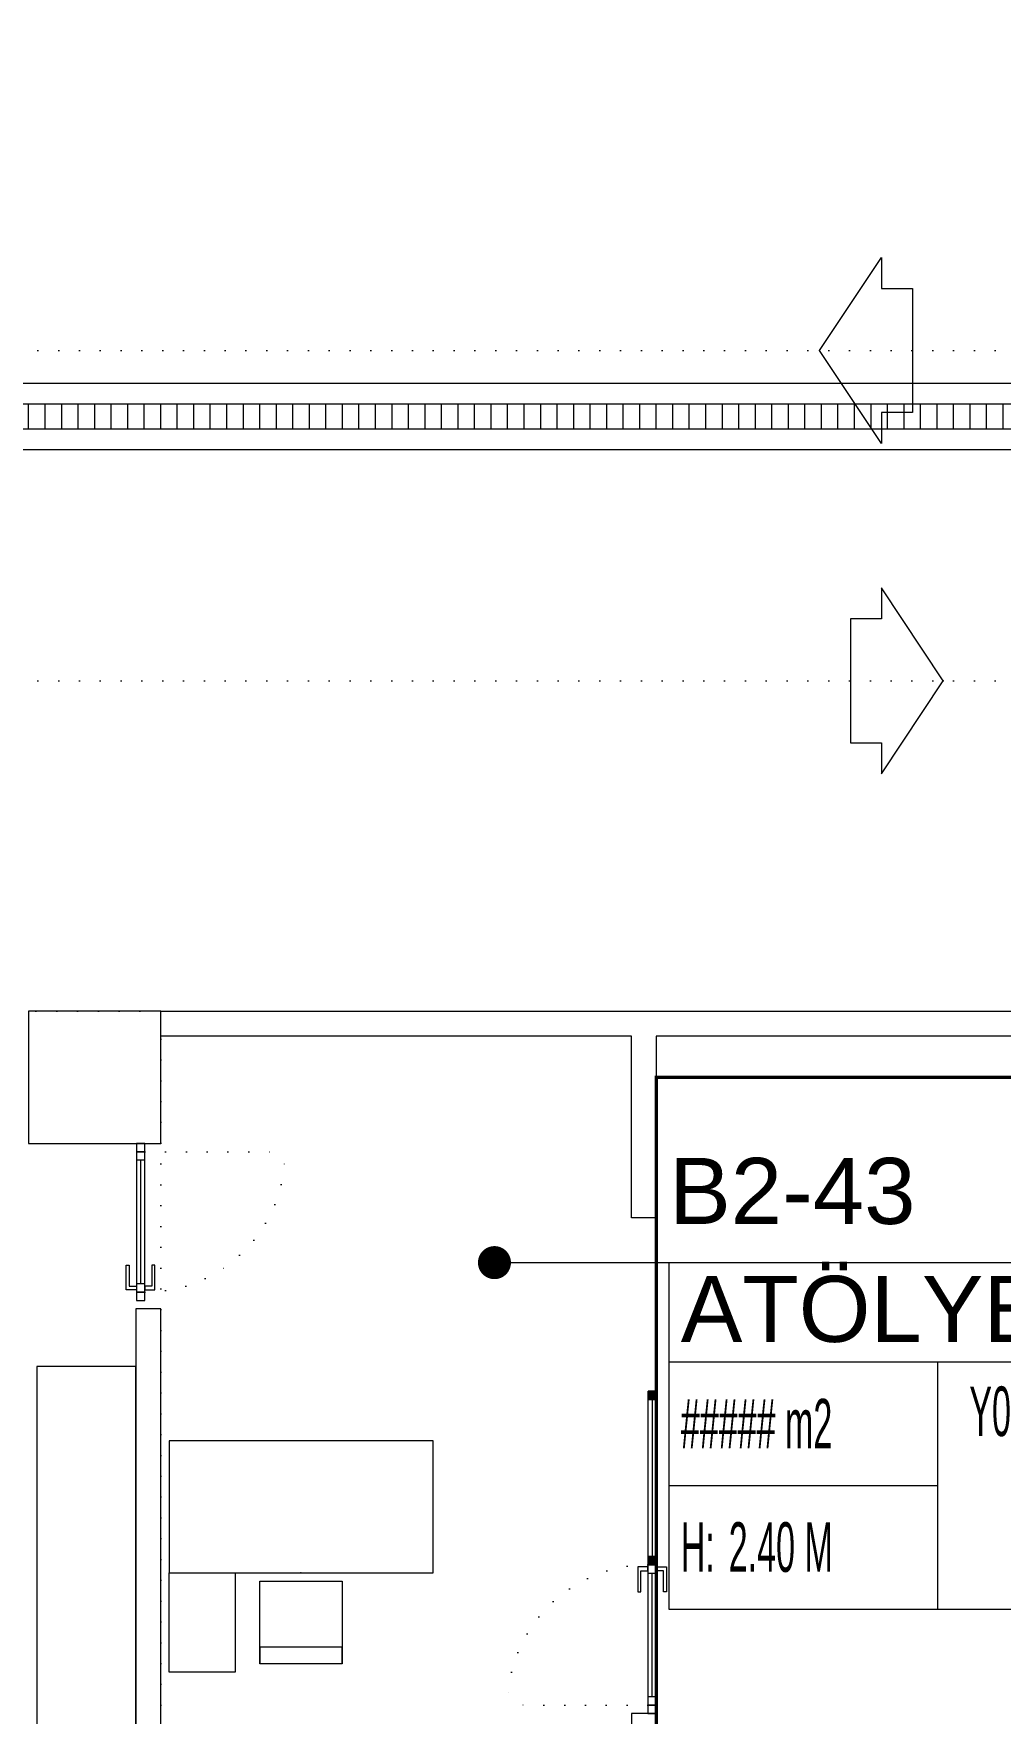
# Model space of a CAD drawing. Header units: metres. Extents: x -17822 to 152406, y -4219 to 19791.
# Drawn here: x 4363 to 4948, y 3655 to 4672 of the extents above; entities that cross this region are included whole.
import ezdxf
from ezdxf.enums import TextEntityAlignment as Align

# ---------------------------------------------------------------- set-up
doc = ezdxf.new("R2010")
doc.units = ezdxf.units.M
doc.header["$LTSCALE"] = 100
doc.header["$MEASUREMENT"] = 0
for name, pattern in [('DOT2', [0.125, 0, -0.125]), ('DOT5', [0.75, 0, -0.75]), ('HIDDEN', [0.375, 0.25, -0.125])]:
    doc.linetypes.add(name, pattern=pattern)
doc.layers.get('0').update_dxf_attribs({"color": 9, "lineweight": 9})
for name, color, linetype, lineweight in [('00', 9, 'Continuous', 9), ('01', 9, 'Continuous', 9), ('05', 9, 'Continuous', 9), ('06B', 9, 'Continuous', 9), ('06D', 9, 'Continuous', 9), ('10', 9, 'Continuous', 9), ('15', 9, 'Continuous', 9), ('20', 9, 'DOT2', 9), ('21_mahal200', 9, 'Continuous', 9)]:
    doc.layers.add(name, color=color, linetype=linetype, lineweight=lineweight)
doc.styles.add('Arial', font='arial.ttf', dxfattribs={"height": 2.5})
doc.styles.add('MuuM_TEXT-STANDART', font='ARIALN.TTF')
doc.dimstyles.new('MuuM_DIM200', dxfattribs={"dimscale": 20, "dimtxt": 2, "dimasz": 1, "dimexe": 1, "dimexo": 1, "dimgap": 1, "dimtad": 1, "dimdec": 1, "dimrnd": 0.5, "dimdsep": 46, "dimtxsty": 'MuuM_TEXT-STANDART', "dimblk": 'ARCHTICK', "dimcen": 0, "dimdle": 0.15, "dimclrd": 256, "dimclre": 256, "dimclrt": 256, "dimadec": 0, "dimazin": 0, "dimtfac": 5, "dimtdec": 1, "dimtix": 1, "dimtmove": 2, "dimatfit": 3, "dimldrblk": 'DOT', "dimfxl": 3, "dimfxlon": 1, "dimtolj": 1, "dimlwd": -1, "dimlwe": -1, "dimarcsym": 0})

# ---------------------------------------------------------------- blocks, each defined once
blk = doc.blocks.new('p-kolon_80x80')
blk.add_lwpolyline([(-40, -40), (40, -40), (40, 40), (-40, 40)], close=True)
blk = doc.blocks.new('2.bod.sitatik')
at = {"layer": '01'}
blk.add_blockref('p-kolon_80x80', (4400, -4590), dxfattribs=at)
blk = doc.blocks.new('p-işyeri')
at = {"color": 0, "const_width": 2}
blk.add_lwpolyline([(200, 0), (200, 700), (-200, 700), (-200, 0)], close=True, dxfattribs=at)
blk = doc.blocks.new('p-ızgara')
at = {"layer": '06D'}
h = blk.add_hatch(dxfattribs=at)
h.set_pattern_fill('_USER', color=252, scale=10, angle=90, style=0, pattern_type=0)
h.set_pattern_definition([(90, (-7e-12, -8630), (-10, 6e-16), [])])
h.paths.add_polyline_path([(7918, -4182.5), (907.5, -4182.5), (907.5, -4197.5), (7918, -4197.5)])
blk.add_lwpolyline([(7918, -4182.5), (907.5, -4182.5), (907.5, -4197.5), (7918, -4197.5)], close=True, dxfattribs=at)
blk = doc.blocks.new('prf-10x10')
blk.add_lwpolyline([(-5, -5), (5, -5), (5, 5), (-5, 5)], close=True)
at = {"color": 255}
blk.add_solid([(-5, -5), (5, -5), (-5, 5), (5, 5)], dxfattribs=at)
at = {"layer": '10'}
blk.add_point((0, 0), dxfattribs=at)
blk = doc.blocks.new('*U531')
at = {"layer": '06D'}
blk.add_lwpolyline([(-2.5, 105), (2.5, 105), (2.5, 0), (-2.5, 0)], close=True, dxfattribs=at)
at = {"layer": '15'}
blk.add_lwpolyline([(0, 100), (0, 5)], dxfattribs=at)
at = {"layer": '10', "xscale": 0.5, "yscale": 0.5, "rotation": 90}
for p in [(0, 102.5), (0, 2.5)]:
    blk.add_blockref('prf-10x10', p, dxfattribs=at)
blk = doc.blocks.new('p-al-01')
at = {"layer": '06B'}
for points in [[(27, 4.3), (27, 10.6), (42, 10.6), (42, 8.7), (29.3, 8.7), (29.3, 8.7), (29.3, 4.3), (27, 4.3)], [(27, -0.7), (27, -6.9), (42, -6.9), (42, -5), (29.3, -5), (29.3, -5), (29.3, -0.7), (27, -0.7)]]:
    blk.add_lwpolyline(points, dxfattribs=at)
at = {"layer": '06D'}
for p, q in [((115.7, 4.3), (28.8, 4.3)), ((28.8, -0.7), (115.7, -0.7))]:
    blk.add_line(p, q, dxfattribs=at)
at = {"layer": '10'}
for points in [[(25.7, -0.7), (25.7, 4.3), (20.7, 4.3), (20.7, -0.7)], [(30.7, -0.7), (30.7, 4.3), (25.7, 4.3), (25.7, -0.7)], [(110.7, -0.7), (110.7, 4.3), (105.7, 4.3), (105.7, -0.7)], [(115.7, -0.7), (115.7, 4.3), (110.7, 4.3), (110.7, -0.7)]]:
    blk.add_lwpolyline(points, close=True, dxfattribs=at)
at = {"layer": '15'}
blk.add_lwpolyline([(105.7, 1.8), (30.7, 1.8)], dxfattribs=at)
at = {"layer": '20'}
blk.add_lwpolyline([(110.7, -0.7), (110.7, -85.7)], dxfattribs=at)
blk.add_arc((110.7, -0.7), 85, 180, 270, dxfattribs=at)
blk = doc.blocks.new('0_arrow1')
at = {"linetype": 'ByBlock', "lineweight": -2}
blk.add_lwpolyline([(15, -22.5), (-15, -22.5), (-15, -15), (-22.5, -15), (0, 0), (22.5, -15), (15, -15)], close=True, dxfattribs=at)
blk.add_point((0, 0))
blk = doc.blocks.new('p-birim')
blk.add_lwpolyline([(0, 0), (1, 0), (1, 1), (0, 1)], close=True)
blk = doc.blocks.new('p-sandalye-03')
for points in [[(-5, -25.1), (-5, 24.9), (-55, 24.9), (-55, -25.1), (-5, -25.1)], [(-55, 24.9), (-45, 24.9), (-45, -25.1), (-55, -25.1)]]:
    blk.add_lwpolyline(points)
blk.add_point((0, -0.1))
blk = doc.blocks.new('m-calisma unitesi 02')
at = {"ltscale": 0.5}
blk.add_lwpolyline([(-160, 140), (-160, 80), (-120, 80), (-120, 140)], close=True, dxfattribs=at)
blk.add_lwpolyline([(0, 80), (0, 0), (-160, 0), (-160, 80)], close=True)
at = {"linetype": 'DOT5'}
blk.add_lwpolyline([(-160, 80), (-160, 80)], dxfattribs=at)
at = {"rotation": 270}
blk.add_blockref('p-sandalye-03', (-80, 80), dxfattribs=at)
blk = doc.blocks.new('_ArchTick')
at = {"color": 0, "linetype": 'ByBlock', "const_width": 0.15}
blk.add_lwpolyline([(-0.5, -0.5), (0.5, 0.5)], dxfattribs=at)
blk = doc.blocks.new('_Dot')
at = {"color": 0, "linetype": 'ByBlock', "lineweight": -2}
blk.add_line((-0.5, 0), (-1, 0), dxfattribs=at)
at = {"color": 0, "linetype": 'ByBlock', "const_width": 0.5}
blk.add_lwpolyline([(-0.25, 0, 1), (0.25, 0, 1)], format="xyb", close=True, dxfattribs=at)
blk = doc.blocks.new('0_roomno2')
blk.add_lwpolyline([(19.375, -10.5), (0, -10.5), (0, 0), (19.375, 0)], close=True)
for points in [[(0, -3), (19.375, -3)], [(8.125, -3), (8.125, -10.5)], [(11.875, -3), (11.875, -10.5)], [(15.625, -3), (15.625, -10.5)], [(0, -6.75), (8.125, -6.75)]]:
    blk.add_lwpolyline(points)
at = {"style": 'MuuM_TEXT-STANDART', "width": 0.6}
blk.add_text('H:', height=1.5, dxfattribs=at).set_placement((0.35, -8.608), align=Align.MIDDLE_LEFT)
at = {"style": 'Arial'}
blk.add_attdef('ODANO', (0, 1.17), '', height=2, dxfattribs=at)
blk.add_attdef('MEKANADI', text='', height=2, dxfattribs=at).set_placement((0.35, -3), align=Align.BOTTOM_LEFT)
at = {"style": 'MuuM_TEXT-STANDART', "width": 0.6}
for tag, p in [('YER01', (10, -4.5)), ('TAVAN01', (13.75, -4.5)), ('DUVAR01', (17.5, -4.5)), ('YER02', (10, -6.75)), ('TAVAN02', (13.75, -6.75)), ('DUVAR02', (17.5, -6.75)), ('YER03', (10, -9)), ('TAVAN03', (13.75, -9)), ('DUVAR03', (17.5, -9))]:
    blk.add_attdef(tag, text='', height=1.5, dxfattribs=at).set_placement(p, align=Align.MIDDLE_CENTER)
for tag, p in [('M2', (0.35, -4.875)), ('TEMIZTAVANYUKSEKLIGI', (1.8, -8.608))]:
    blk.add_attdef(tag, text='', height=1.5, dxfattribs=at).set_placement(p, align=Align.MIDDLE_LEFT)
blk = doc.blocks.new('2.bod.Mimari')
at = {"layer": '00'}
for points in [[(4725, -4565), (4440, -4565), (4440, -4550), (5275, -4550), (5275, -4565), (4740, -4565), (4740, -4675), (4725, -4675), (4725, -4565)], [(4440, -5250), (4440, -5005), (4725, -5005), (4725, -5035), (4740, -5035), (4740, -4975), (4725, -4975), (4725, -4990), (4440, -4990), (4440, -4730), (4425, -4730), (4425, -5250), (4425, -5250), (4440, -5250), (4440, -5250)]]:
    blk.add_lwpolyline(points, close=True, dxfattribs=at)
at = {"layer": '06D'}
blk.add_lwpolyline([(907.5, -4210), (8397.52, -4210), (8397.52, -3773.53), (8357.52, -3773.53), (8357.52, -4170), (907.5, -4170)], close=True, dxfattribs=at)
at = {"layer": '06D', "linetype": 'DOT2'}
for points in [[(375, -5889.88), (375, -4630, -0.3693847), (825, -4150), (8420, -4150)], [(525, -5909.88), (525, -4650, -0.4142136), (825, -4350), (8520, -4350)]]:
    blk.add_lwpolyline(points, format="xyb", dxfattribs=at)
at = {"layer": '20'}
blk.add_lwpolyline([(3660, -6230), (4440, -6230), (4440, -4550), (3660, -4550)], close=True, dxfattribs=at)
for p, rotation in [((4429.6, -4745.67), 90.00000000000001), ((4735.65, -4859.33), 270)]:
    blk.add_blockref('p-al-01', p, dxfattribs=dict(rotation=rotation))
blk.add_blockref('*U531', (4737.5, -4885))
at = {"layer": '05', "xscale": 60, "yscale": 450}
blk.add_blockref('p-birim', (4365, -5215), dxfattribs=at)
at = {"layer": '05', "xscale": -1, "rotation": 180}
blk.add_blockref('m-calisma unitesi 02', (4605, -4810), dxfattribs=at)
at = {"layer": '06D'}
blk.add_blockref('p-ızgara', (0, 0), dxfattribs=at)
at = {"layer": '06D', "yscale": 2.5, "zscale": 2.5}
for p, xscale, rotation in [((4838.78, -4150), 2.5, 90), ((4913.78, -4350), -2.5, 270)]:
    blk.add_blockref('0_arrow1', p, dxfattribs=dict(at, xscale=xscale, rotation=rotation))
at = {"layer": '06D', "color": 89, "linetype": 'HIDDEN', "true_color": 0x2e4d23, "rotation": 90}
blk.add_blockref('p-işyeri', (5440, -4790), dxfattribs=at)
at = {"layer": '21_mahal200'}
ref = blk.add_blockref('0_roomno2', (4747.86, -4702.13), dxfattribs=dict(at, xscale=20, yscale=20, zscale=20))
ref.add_attrib('ODANO', 'B2-43', (4747.86, -4678.73), dxfattribs={"layer": '0', "height": 40, "style": 'Arial'})
ref.add_attrib('MEKANADI', 'ATÖLYE ŞEFİ', dxfattribs={"layer": '0', "height": 40, "style": 'Arial'}).set_placement((4754.86, -4762.13), align=Align.BOTTOM_LEFT)
ref.add_attrib('M2', '##### m2', dxfattribs={"layer": '0', "height": 30, "style": 'MuuM_TEXT-STANDART', "width": 0.6}).set_placement((4754.86, -4799.63), align=Align.MIDDLE_LEFT)
ref.add_attrib('TEMIZTAVANYUKSEKLIGI', '2.40 M', dxfattribs={"layer": '0', "height": 30, "style": 'MuuM_TEXT-STANDART', "width": 0.6}).set_placement((4783.86, -4874.29), align=Align.MIDDLE_LEFT)
ref.add_attrib('YER01', 'Y02', dxfattribs={"layer": '0', "height": 30, "style": 'MuuM_TEXT-STANDART', "width": 0.6}).set_placement((4947.86, -4792.13), align=Align.MIDDLE_CENTER)
ref.add_attrib('TAVAN01', 'T05', dxfattribs={"layer": '0', "height": 30, "style": 'MuuM_TEXT-STANDART', "width": 0.6}).set_placement((5022.86, -4792.13), align=Align.MIDDLE_CENTER)
ref.add_attrib('DUVAR01', 'D02', dxfattribs={"layer": '0', "height": 30, "style": 'MuuM_TEXT-STANDART', "width": 0.6}).set_placement((5097.86, -4792.13), align=Align.MIDDLE_CENTER)
ref.add_attrib('TAVAN02', 'T09', dxfattribs={"layer": '0', "height": 30, "style": 'MuuM_TEXT-STANDART', "width": 0.6}).set_placement((5022.86, -4837.13), align=Align.MIDDLE_CENTER)
ref.add_attrib('DUVAR02', 'D07', dxfattribs={"layer": '0', "height": 30, "style": 'MuuM_TEXT-STANDART', "width": 0.6}).set_placement((5097.86, -4837.13), align=Align.MIDDLE_CENTER)
blk.add_leader([(4642.03, -4702.13), (4747.86, -4702.13)], dimstyle='MuuM_DIM200', override={"dimasz": 1, "dimfxl": 10}, dxfattribs=at)

msp = doc.modelspace()

# ---------------------------------------------------------------- block references
for name in ['2.bod.sitatik', '2.bod.Mimari']:
    msp.add_blockref(name, (0, 8630))

doc.saveas('drawing.dxf')
